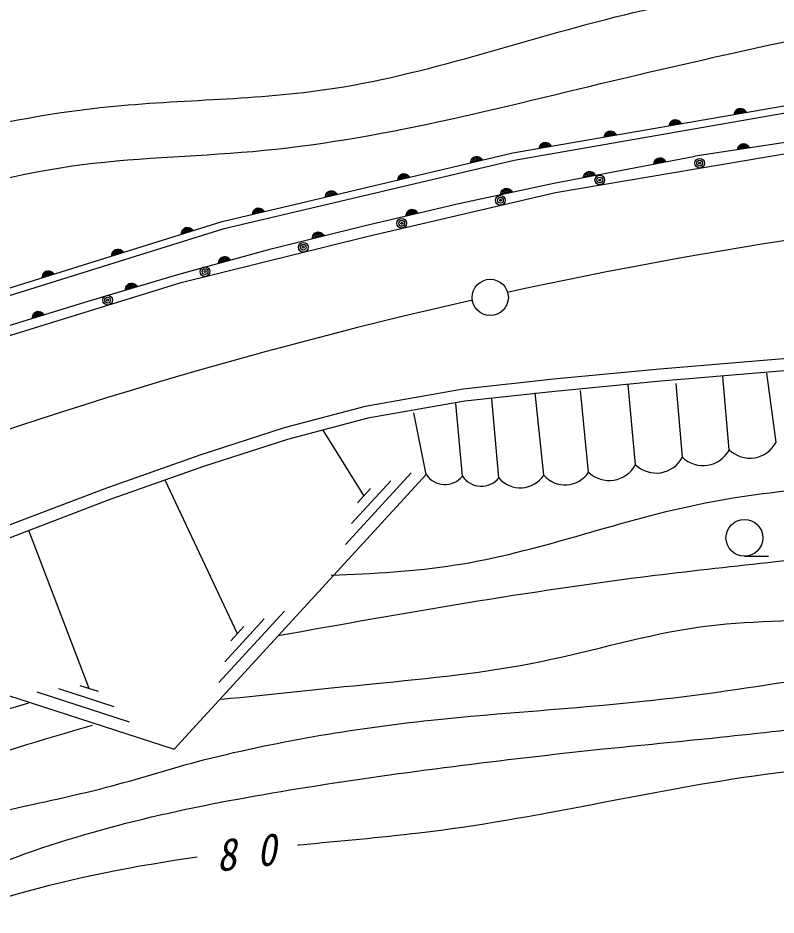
# Model space of a CAD drawing. Units: millimetres, scale not verified. Extents: x 40000 to 680000, y 20000 to 380000.
# Drawn here: x 435435 to 466738, y 273830 to 310856 of the extents above; entities that cross this region are included whole.
import ezdxf

# ---------------------------------------------------------------- set-up
doc = ezdxf.new("R2010")
doc.units = ezdxf.units.MM
doc.header["$LTSCALE"] = 1000
doc.layers.add('M-BGD', color=7, linetype='Continuous', lineweight=25)
doc.styles.add('ＭＳ ゴシック', font='')
doc.styles.get('ＭＳ ゴシック').set_extended_font_data('MS Gothic')

msp = doc.modelspace()

# ---------------------------------------------------------------- linework, layer by layer
at = {"layer": 'M-BGD'}
for p, q in [((465484, 306985), (465031, 306906)), ((465036, 306938), (465469, 307013)), ((465454, 307041), (465040, 306969)), ((465065, 307004), (465419, 307065)), ((465385, 307090), (465089, 307038)), ((465133, 307076), (465330, 307111)), ((462770, 306574), (462357, 306502)), ((462381, 306537), (462736, 306599)), ((462701, 306623), (462405, 306572)), ((462450, 306610), (462647, 306644)), ((462800, 306519), (462347, 306440)), ((462352, 306471), (462785, 306546)), ((460117, 306052), (459664, 305973)), ((459668, 306004), (460102, 306080)), ((460087, 306107), (459673, 306036)), ((459697, 306070), (460052, 306132)), ((460017, 306156), (459722, 306105)), ((459766, 306143), (459963, 306177)), ((457433, 305585), (456980, 305506)), ((456985, 305538), (457418, 305613)), ((457403, 305641), (456989, 305569)), ((457014, 305603), (457369, 305665)), ((457334, 305690), (457038, 305638)), ((457082, 305676), (457279, 305711)), ((465617, 305521), (465162, 305452)), ((465168, 305483), (465603, 305549)), ((465588, 305578), (465173, 305514)), ((465198, 305548), (465554, 305603)), ((465520, 305628), (465223, 305582)), ((465268, 305620), (465466, 305650)), ((454167, 305004), (454517, 305087)), ((454481, 305109), (454189, 305040)), ((454231, 305081), (454426, 305127)), ((457637, 303656), (467408, 305303)), ((454587, 305011), (454139, 304905)), ((454142, 304936), (454570, 305037)), ((454553, 305064), (454145, 304968)), ((462163, 304945), (461711, 304858)), ((461715, 304889), (462147, 304972)), ((462132, 305000), (461719, 304921)), ((461743, 304956), (462097, 305024)), ((462062, 305047), (461767, 304991)), ((461810, 305030), (462007, 305067)), ((451553, 304356), (451144, 304259)), ((451167, 304296), (451517, 304378)), ((451481, 304401), (451189, 304332)), ((451231, 304372), (451425, 304418)), ((459247, 304385), (458795, 304298)), ((458800, 304330), (459232, 304413)), ((459216, 304440), (458804, 304361)), ((458828, 304396), (459181, 304464)), ((459146, 304488), (458851, 304431)), ((458895, 304470), (459091, 304508)), ((451586, 304302), (451139, 304196)), ((451142, 304228), (451570, 304329)), ((448141, 303520), (448569, 303621)), ((448553, 303648), (448144, 303551)), ((448166, 303587), (448517, 303670)), ((448481, 303692), (448189, 303623)), ((448230, 303664), (448425, 303710)), ((449836, 301836), (457637, 303656)), ((455825, 303693), (455375, 303598)), ((455379, 303629), (455809, 303720)), ((455793, 303748), (455382, 303660)), ((455405, 303696), (455757, 303771)), ((455722, 303794), (455428, 303732)), ((455471, 303771), (455667, 303813)), ((448586, 303594), (448138, 303488)), ((445586, 302885), (445138, 302780)), ((445141, 302811), (445569, 302912)), ((445553, 302939), (445144, 302843)), ((445166, 302879), (445516, 302961)), ((445480, 302984), (445188, 302915)), ((445230, 302956), (445425, 303001)), ((451893, 302883), (451484, 302787)), ((451506, 302823), (451857, 302905)), ((451821, 302927), (451529, 302859)), ((451570, 302900), (451765, 302945)), ((451926, 302829), (451478, 302724)), ((451481, 302755), (451909, 302856)), ((442203, 301993), (442623, 302124)), ((442605, 302150), (442204, 302025)), ((442224, 302062), (442567, 302169)), ((442530, 302189), (442243, 302100)), ((442282, 302143), (442473, 302203)), ((442175, 299935), (449836, 301836)), ((442642, 302098), (442203, 301961)), ((448046, 301894), (447599, 301783)), ((447602, 301814), (448029, 301921)), ((448012, 301948), (447604, 301846)), ((447626, 301882), (447975, 301969)), ((447939, 301991), (447648, 301919)), ((447689, 301960), (447883, 302008)), ((439766, 301202), (439327, 301065)), ((439328, 301097), (439748, 301228)), ((439729, 301254), (439329, 301129)), ((439348, 301166), (439692, 301273)), ((439654, 301293), (439368, 301204)), ((439407, 301247), (439598, 301307)), ((444176, 300887), (443733, 300766)), ((443734, 300797), (444159, 300913)), ((444141, 300940), (443736, 300829)), ((443757, 300866), (444104, 300961)), ((444068, 300982), (443778, 300902)), ((443818, 300945), (444011, 300997)), ((436891, 300306), (436452, 300170)), ((436854, 300358), (436453, 300233)), ((436453, 300201), (436873, 300332)), ((436473, 300270), (436817, 300377)), ((436779, 300397), (436493, 300308)), ((436531, 300351), (436722, 300411)), ((434489, 297566), (442175, 299935)), ((440331, 299794), (439890, 299663)), ((439891, 299694), (440312, 299820)), ((440294, 299845), (439892, 299726)), ((439912, 299763), (440257, 299866)), ((440220, 299886), (439932, 299800)), ((439971, 299843), (440163, 299900)), ((436480, 298631), (436040, 298496)), ((436041, 298527), (436462, 298657)), ((436443, 298683), (436042, 298559)), ((436062, 298597), (436406, 298702)), ((436368, 298722), (436081, 298634)), ((436120, 298677), (436312, 298736)), ((466738, 293341), (466362, 296200)), ((464803, 293033), (464534, 296055)), ((459000, 292109), (458663, 295478)), ((460934, 292417), (460636, 295719)), ((462869, 292725), (462609, 295767)), ((455294, 291869), (455006, 295141)), ((457147, 291989), (456786, 295382)), ((453790, 291941), (453514, 294949)), ((452286, 292013), (451781, 294564)), ((449724, 291142), (448034, 293843)), ((444497, 285440), (441517, 291781)), ((451665, 292076), (448962, 289127)), ((450830, 291756), (449208, 289987)), ((449994, 291437), (449454, 290847)), ((438382, 283174), (435887, 289699)), ((465430, 288640), (466430, 288640)), ((446438, 286374), (443735, 283425)), ((445602, 286054), (443980, 284285)), ((444767, 285735), (444226, 285145)), ((438763, 283051), (438002, 283297)), ((440040, 281798), (436233, 283027)), ((439402, 282425), (437118, 283162))]:
    msp.add_line(p, q, dxfattribs=at)
for points in [[(384555, 248277), (386784, 256965), (391701, 268383), (395868, 275383), (399369, 279800), (402452, 283384), (411370, 289468), (415620, 292385), (432368, 298865), (443869, 302449), (455870, 305283), (469288, 307616), (482035, 309033), (490036, 309533), (493536, 310200)], [(384865, 248282), (387069, 256868), (391969, 268246), (396116, 275213), (399600, 279609), (402654, 283158), (411540, 289221), (415761, 292118), (432466, 298582), (443948, 302160), (455930, 304989), (469330, 307319), (482061, 308734), (490073, 309235), (493592, 309905)], [(551668, 307002), (549996, 303809), (548890, 303015), (545777, 302434), (544369, 302756), (539866, 303787), (535942, 304564), (532020, 305293), (528054, 305947), (524095, 306458), (520161, 306934), (516164, 307334), (512162, 307558), (508173, 307713), (503585, 307728), (500066, 308049), (490280, 307979), (485289, 307752), (479908, 307319), (475333, 306816), (471363, 306379), (467388, 305762), (463400, 305152)], [(412848, 288823), (416231, 290829), (418347, 291903), (419086, 292304), (423069, 293976), (426800, 295327), (430593, 296658), (434341, 297941), (438197, 299128), (442040, 300270), (445885, 301324), (449774, 302294), (453643, 303200), (457569, 304032), (463400, 305152)], [(482622, 298013), (472936, 297286), (466388, 296732), (461939, 296357), (457543, 295941), (453820, 295528), (449777, 294825), (446429, 293933), (442940, 292816), (438984, 291414), (435430, 290060), (431962, 288716), (428205, 287179), (424641, 285563), (421246, 283769)], [(482660, 297514), (472978, 296788), (466430, 296234), (461986, 295859), (457598, 295444), (453890, 295033), (449885, 294336), (446569, 293453), (443100, 292342), (439162, 290947), (435611, 289594), (432151, 288254), (428403, 286720), (424861, 285114), (421479, 283327)], [(398727, 240506), (397333, 243225), (397815, 250588), (402386, 259972), (408594, 267826), (418961, 265902), (425939, 271051), (426661, 280675), (433542, 283370), (441892, 280675), (452286, 292013)]]:
    msp.add_lwpolyline(points, dxfattribs=at)
for points in [[(465016, 306873), (465026, 306936), (465047, 306990), (465087, 307048), (465131, 307086), (465187, 307116), (465266, 307130), (465329, 307121), (465383, 307100), (465441, 307059), (465479, 307015), (465509, 306959)], [(462333, 306407), (462342, 306469), (462363, 306524), (462404, 306581), (462448, 306620), (462504, 306650), (462582, 306663), (462645, 306654), (462699, 306633), (462757, 306592), (462795, 306548), (462825, 306492)], [(459649, 305940), (459658, 306003), (459679, 306057), (459720, 306115), (459764, 306153), (459820, 306183), (459899, 306197), (459961, 306187), (460016, 306166), (460074, 306125), (460112, 306081), (460142, 306026)], [(456965, 305473), (456975, 305536), (456996, 305590), (457037, 305648), (457081, 305686), (457136, 305716), (457215, 305730), (457278, 305720), (457332, 305699), (457390, 305659), (457428, 305615), (457458, 305559)], [(465147, 305419), (465158, 305481), (465180, 305535), (465222, 305592), (465267, 305630), (465323, 305658), (465402, 305670), (465464, 305660), (465518, 305638), (465575, 305596), (465612, 305551), (465641, 305495)], [(454126, 304871), (454132, 304934), (454150, 304990), (454187, 305050), (454229, 305090), (454283, 305124), (454360, 305142), (454423, 305136), (454479, 305119), (454539, 305082), (454580, 305040), (454613, 304986)], [(461697, 304825), (461705, 304887), (461725, 304942), (461765, 305001), (461808, 305040), (461864, 305070), (461942, 305086), (462005, 305077), (462060, 305057), (462118, 305018), (462157, 304974), (462188, 304919)], [(451126, 304163), (451132, 304226), (451150, 304281), (451187, 304341), (451228, 304382), (451282, 304415), (451360, 304434), (451423, 304428), (451479, 304410), (451539, 304373), (451580, 304331), (451613, 304278)], [(458782, 304265), (458790, 304328), (458810, 304382), (458850, 304441), (458893, 304480), (458948, 304511), (459027, 304526), (459089, 304518), (459144, 304498), (459203, 304458), (459242, 304414), (459273, 304359)], [(448126, 303454), (448132, 303517), (448149, 303573), (448186, 303633), (448228, 303674), (448282, 303707), (448360, 303725), (448423, 303720), (448478, 303702), (448539, 303665), (448579, 303623), (448612, 303569)], [(455362, 303564), (455369, 303627), (455388, 303682), (455426, 303741), (455469, 303781), (455523, 303813), (455602, 303830), (455665, 303823), (455720, 303804), (455779, 303765), (455819, 303722), (455851, 303668)], [(445126, 302746), (445131, 302809), (445149, 302864), (445186, 302925), (445228, 302965), (445282, 302999), (445360, 303017), (445423, 303011), (445478, 302994), (445538, 302956), (445579, 302915), (445612, 302861)], [(451465, 302690), (451471, 302753), (451489, 302809), (451526, 302869), (451568, 302909), (451622, 302942), (451700, 302961), (451763, 302955), (451818, 302937), (451878, 302900), (451919, 302858), (451952, 302804)], [(442192, 301927), (442194, 301990), (442207, 302047), (442240, 302109), (442279, 302153), (442330, 302190), (442407, 302214), (442470, 302212), (442527, 302199), (442589, 302166), (442633, 302127), (442670, 302076)], [(447587, 301749), (447592, 301812), (447609, 301868), (447646, 301928), (447687, 301970), (447740, 302003), (447818, 302023), (447881, 302018), (447937, 302001), (447997, 301965), (448038, 301923), (448072, 301870)], [(439317, 301031), (439318, 301094), (439332, 301151), (439365, 301213), (439404, 301257), (439455, 301294), (439531, 301318), (439595, 301316), (439651, 301303), (439714, 301270), (439758, 301231), (439794, 301180)], [(443721, 300731), (443725, 300794), (443741, 300851), (443776, 300912), (443816, 300954), (443868, 300989), (443946, 301011), (444009, 301007), (444065, 300991), (444126, 300956), (444168, 300916), (444204, 300863)], [(436442, 300135), (436443, 300198), (436457, 300255), (436490, 300317), (436528, 300361), (436580, 300398), (436656, 300422), (436719, 300420), (436776, 300407), (436839, 300374), (436882, 300335), (436919, 300284)], [(439879, 299628), (439881, 299691), (439896, 299748), (439929, 299810), (439969, 299853), (440020, 299889), (440097, 299912), (440160, 299910), (440217, 299896), (440279, 299862), (440322, 299822), (440358, 299771)], [(436030, 298461), (436031, 298525), (436045, 298581), (436079, 298644), (436118, 298687), (436169, 298724), (436245, 298747), (436309, 298746), (436365, 298732), (436428, 298699), (436471, 298660), (436508, 298608)]]:
    msp.add_lwpolyline(points, close=True, dxfattribs=at)
for centre, radius in [((463584, 304861), 200), ((463584, 304861), 120), ((463584, 304861), 40), ((459461, 304166), 200), ((459461, 304166), 120), ((459461, 304166), 40), ((455355, 303329), 200), ((455355, 303329), 120), ((455355, 303329), 40), ((451283, 302379), 200), ((451283, 302379), 120), ((451283, 302379), 40), ((447217, 301392), 200), ((447217, 301392), 120), ((447217, 301392), 40), ((443160, 300386), 200), ((443160, 300386), 120), ((443160, 300386), 40), ((454934, 299321), 750), ((439138, 299208), 200), ((439138, 299208), 120), ((439138, 299208), 40), ((465430, 289400), 760)]:
    msp.add_circle(centre, radius, dxfattribs=at)
for centre, radius, start, end in [((498189, 104102), 200000, 87.2056, 102.28296), ((498189, 104102), 200000, 102.70422, 111.64435), ((465655, 293913), 1224, 225.9157, 332.1759), ((463720, 293605), 1224, 225.9157, 332.1759), ((461786, 293297), 1224, 225.9157, 332.1759), ((459851, 292989), 1224, 225.9157, 332.1759), ((453065, 292541), 941, 214.1221, 320.3823), ((454569, 292469), 941, 214.1221, 320.3823), ((456175, 292624), 1160, 220.5852, 326.8454), ((458028, 292744), 1160, 220.5852, 326.8454)]:
    msp.add_arc(centre, radius, start, end, dxfattribs=at)
for points, knots in [([(406027, 304824), (413321, 306810), (420616, 308797), (427977, 310554), (435069, 312247), (442224, 313728), (449486, 314433), (453902, 314861), (458357, 315003), (462709, 315755), (470026, 317009), (477042, 319999), (484345, 321309), (489663, 322243), (495128, 322314), (500565, 322366), (506712, 322538), (512822, 322728), (518989, 322455), (524541, 322208), (530140, 321587), (535576, 322366), (538547, 322793), (541469, 323637), (544392, 324482)], [0, 0, 0, 0, 1, 1, 1, 2, 2, 2, 3, 3, 3, 4, 4, 4, 5, 5, 5, 6, 6, 6, 7, 7, 7, 8, 8, 8, 8]), ([(408480, 298173), (410192, 298878), (411905, 299583), (413636, 300236), (417497, 301693), (421447, 302891), (425421, 304066), (429833, 305371), (434274, 306647), (438826, 307160), (441912, 307486), (445048, 307457), (448107, 307896), (452300, 308497), (456345, 309989), (460482, 310990), (464461, 311923), (468521, 312433), (472562, 313052), (478167, 313955), (483748, 314980), (489356, 315851), (494107, 316551), (498875, 317126), (503645, 317766), (507811, 318326), (511978, 318934), (516167, 319092), (519255, 319211), (522355, 319097), (525448, 318945), (527633, 318825), (529813, 318670), (532000, 318650), (534901, 318541), (537706, 318525), (540839, 318650), (543435, 318770), (546270, 319017), (548057, 317619), (549170, 316749), (549876, 315242), (550709, 313936), (551174, 313207), (551678, 312540), (552182, 311874)], [0, 0, 0, 0, 1, 1, 1, 2, 2, 2, 3, 3, 3, 4, 4, 4, 5, 5, 5, 6, 6, 6, 7, 7, 7, 8, 8, 8, 9, 9, 9, 10, 10, 10, 11, 11, 11, 12, 12, 12, 13, 13, 13, 14, 14, 14, 15, 15, 15, 15]), ([(400819, 291692), (403254, 292924), (405688, 294157), (408185, 295227), (412912, 297253), (417861, 298698), (422769, 300383), (427828, 302120), (432843, 304113), (438090, 304803), (440573, 305116), (443104, 305148), (445603, 305392), (450788, 305897), (455839, 307298), (460924, 308485), (466775, 309860), (472636, 311119), (478602, 311874), (483274, 312667), (487869, 313321), (492891, 313936), (494820, 314172), (496812, 314403), (498194, 315557), (498688, 315969), (499104, 316499), (499520, 317030)], [0, 0, 0, 0, 1, 1, 1, 2, 2, 2, 3, 3, 3, 4, 4, 4, 5, 5, 5, 6, 6, 6, 7, 7, 7, 8, 8, 8, 9, 9, 9, 9]), ([(448375, 287852), (450091, 287933), (451807, 288014), (453492, 288279), (456859, 288807), (460104, 290067), (463443, 290766), (467460, 291608), (471612, 291637), (475738, 291833), (481587, 292110), (487383, 292721), (493198, 292970), (500521, 293283), (507876, 293020), (515231, 292757)], [0, 0, 0, 0, 1, 1, 1, 2, 2, 2, 3, 3, 3, 4, 4, 4, 5, 5, 5, 5]), ([(446172, 285365), (451347, 286288), (456523, 287211), (461737, 287852), (463393, 288056), (465054, 288231), (466712, 288421), (470860, 288896), (474996, 289460), (479150, 289914), (483889, 290435), (488651, 290838), (493411, 290838), (497581, 290837), (501749, 290526), (505920, 290411), (509567, 290311), (513216, 290361), (516865, 290411)], [0, 0, 0, 0, 1, 1, 1, 2, 2, 2, 3, 3, 3, 4, 4, 4, 5, 5, 5, 6, 6, 6, 6]), ([(443826, 282735), (445910, 282951), (447994, 283167), (450081, 283375), (452413, 283607), (454750, 283830), (457046, 284299), (459233, 284745), (461383, 285415), (463585, 285720), (465552, 285991), (467561, 285968), (469555, 286076), (472844, 286255), (476099, 286723), (479363, 287213), (483703, 287822), (488048, 288503), (492416, 288563), (495310, 288639), (498217, 288468), (501087, 287995), (504422, 287444), (507707, 286485), (511037, 286289), (513929, 286119), (516854, 286524), (519779, 286929)], [0, 0, 0, 0, 1, 1, 1, 2, 2, 2, 3, 3, 3, 4, 4, 4, 5, 5, 5, 6, 6, 6, 7, 7, 7, 8, 8, 8, 9, 9, 9, 9]), ([(426011, 273986), (427371, 274950), (428730, 275913), (430204, 276616), (432952, 277925), (436098, 278327), (439089, 279103), (440357, 279433), (441598, 279830), (442855, 280169), (446014, 280989), (449249, 281523), (452497, 281875), (455409, 282186), (458333, 282340), (461239, 282657), (465787, 283130), (470283, 284021), (474814, 284647), (478533, 285123), (482271, 285406), (486020, 285720), (488578, 285942), (491141, 286169), (493696, 286076), (495786, 285996), (497869, 285704), (499950, 285436), (502060, 285167), (504169, 284929), (506275, 284654), (508122, 284419), (509966, 284187), (511819, 283943), (513876, 283673), (515943, 283387), (518003, 283446), (519379, 283485), (520752, 283679), (522125, 283872)], [0, 0, 0, 0, 1, 1, 1, 2, 2, 2, 3, 3, 3, 4, 4, 4, 5, 5, 5, 6, 6, 6, 7, 7, 7, 8, 8, 8, 9, 9, 9, 10, 10, 10, 11, 11, 11, 12, 12, 12, 13, 13, 13, 13]), ([(425987, 271932), (429295, 273603), (432604, 275274), (436079, 276481), (439722, 277746), (443550, 278500), (447380, 279111), (451402, 279751), (455428, 280233), (459462, 280674), (462760, 281002), (466056, 281312), (469342, 281740), (474410, 282352), (479441, 283192), (484551, 283659), (487308, 283892), (490079, 284002), (492843, 283801), (496521, 283580), (500215, 282889), (503575, 281385), (506485, 280077), (509141, 278169), (512103, 277120), (514772, 276098), (517662, 275721), (520632, 275699), (524322, 275633), (528136, 276170), (531411, 274917), (533458, 274277), (535338, 273064), (536884, 271221), (538761, 269013), (540088, 265891), (542641, 265536), (543370, 265420), (544203, 265526), (544915, 265820), (546746, 266576), (547781, 268573), (549322, 269729), (550792, 270832), (552722, 271169), (554652, 271506)], [0, 0, 0, 0, 1, 1, 1, 2, 2, 2, 3, 3, 3, 4, 4, 4, 5, 5, 5, 6, 6, 6, 7, 7, 7, 8, 8, 8, 9, 9, 9, 10, 10, 10, 11, 11, 11, 12, 12, 12, 13, 13, 13, 14, 14, 14, 15, 15, 15, 15]), ([(426580, 278179), (428169, 279250), (429757, 280321), (431484, 281093), (432892, 281723), (434391, 282155), (435890, 282586)], [0, 0, 0, 0, 1, 1, 1, 2, 2, 2, 2]), ([(446998, 276724), (447021, 276727), (447044, 276729), (447067, 276731), (448730, 276890), (450367, 277027), (452000, 277229), (456799, 277779), (461503, 278992), (466285, 279645), (468624, 279943), (470980, 280103), (473322, 280427), (476161, 280803), (478956, 281346), (481850, 281707), (487278, 282383), (493055, 282415), (497960, 280285), (499717, 279522), (501361, 278482), (503006, 277442)], [0, 0, 0, 0, 1, 1, 1, 2, 2, 2, 3, 3, 3, 4, 4, 4, 5, 5, 5, 6, 6, 6, 7, 7, 7, 7]), ([(426082, 275763), (428130, 277173), (430177, 278584), (432408, 279601), (434352, 280487), (436436, 281075), (438520, 281662)], [0, 0, 0, 0, 1, 1, 1, 2, 2, 2, 2]), ([(411757, 239354), (412435, 242845), (413114, 246335), (414018, 249795), (415242, 254480), (416879, 259108), (419562, 263157), (421854, 266617), (424910, 269655), (428446, 271756), (432771, 274321), (437779, 275517), (442831, 276229)], [0, 0, 0, 0, 1, 1, 1, 2, 2, 2, 3, 3, 3, 4, 4, 4, 4])]:
    msp.add_open_spline(points, degree=3, knots=knots, dxfattribs=at)

# ---------------------------------------------------------------- texts
at = {"layer": 'M-BGD', "insert": (443680, 275596), "char_height": 1320, "attachment_point": 7, "rotation": 6.7, "style": 'ＭＳ ゴシック'}
msp.add_mtext('\\T2.07;\\W0.9;\\Q15;80', dxfattribs=at)

doc.saveas('drawing.dxf')
